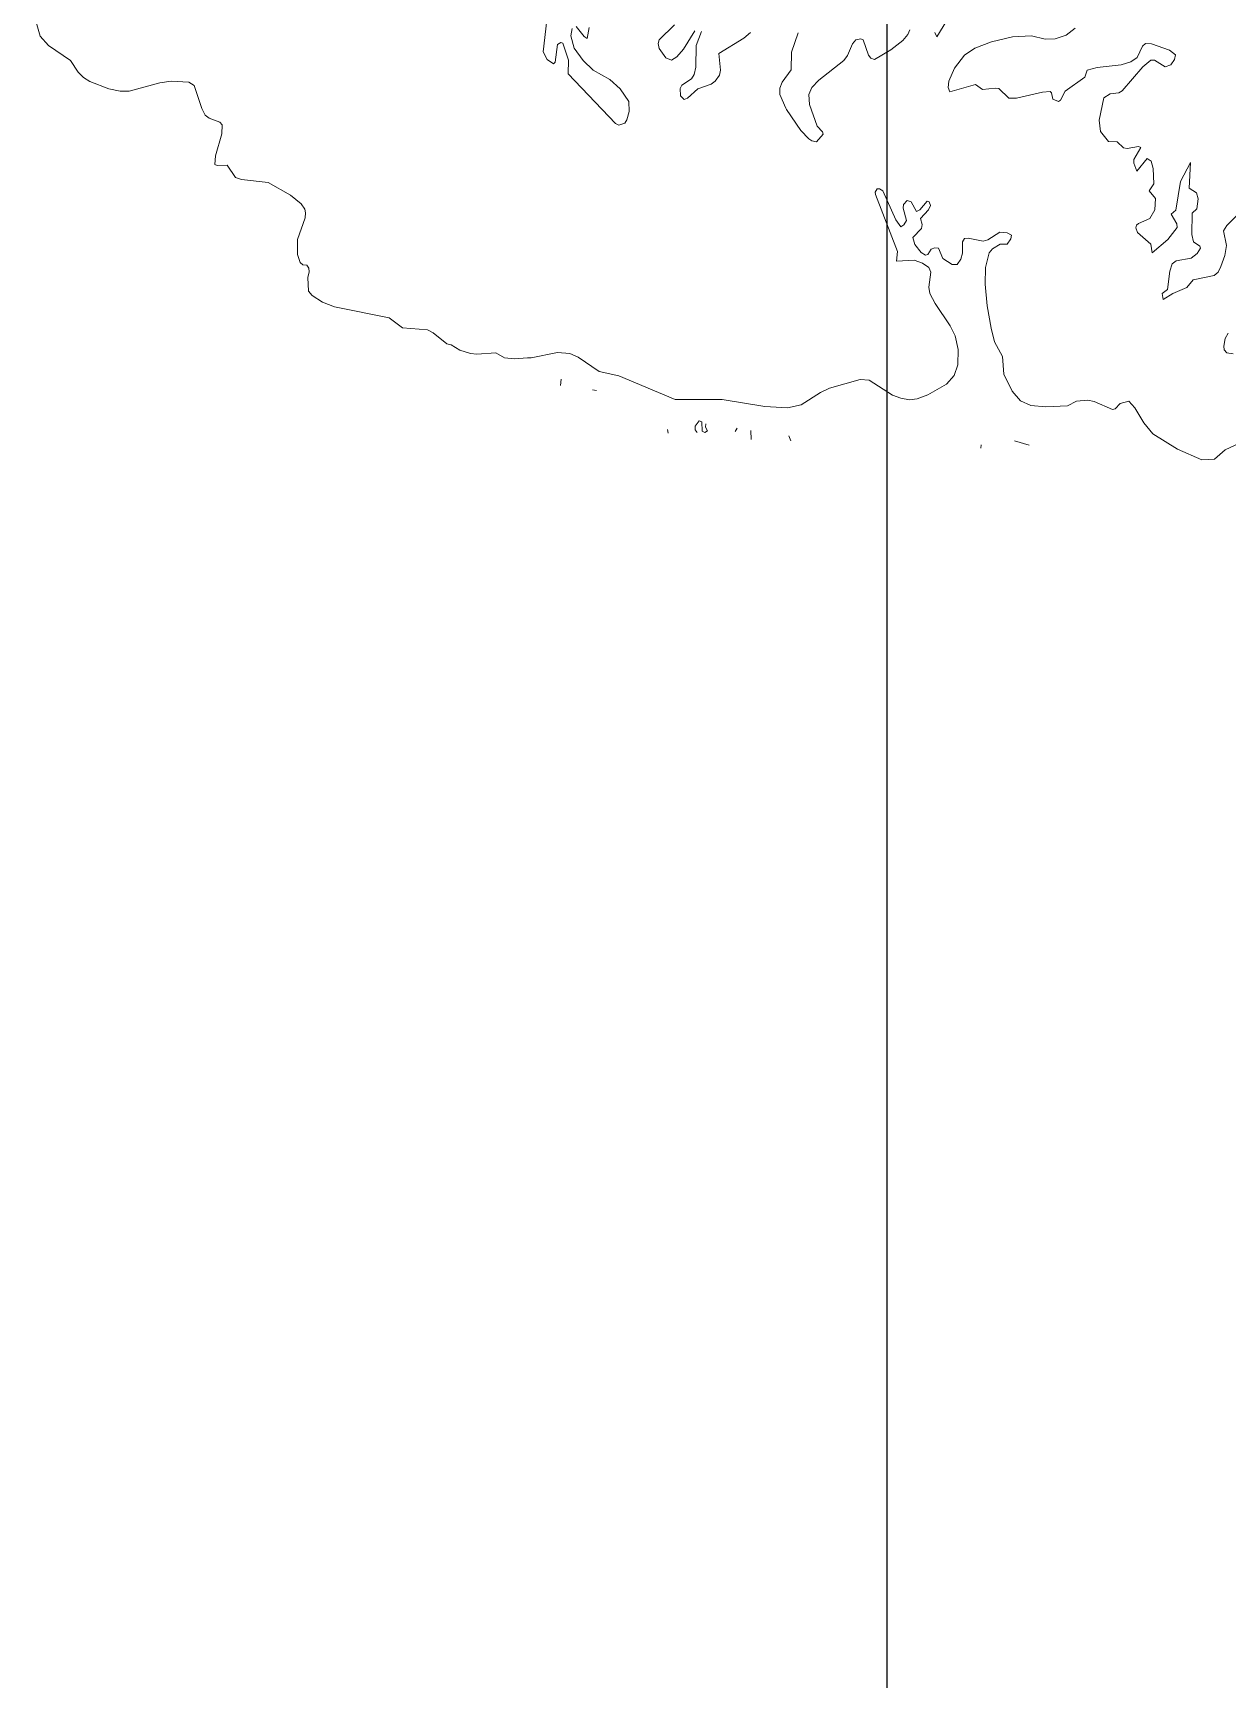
# Model space of a CAD drawing. Header units: feet. Extents: x -72 to 1107026, y -16 to 8357890.
# Drawn here: x 702662 to 726129, y 8148666 to 8180995 of the extents above; entities that cross this region are included whole.
import ezdxf

# ---------------------------------------------------------------- set-up
doc = ezdxf.new("R2010")
doc.units = ezdxf.units.FT
doc.header["$LTSCALE"] = 10
doc.header["$MEASUREMENT"] = 0
doc.layers.get('0').update_dxf_attribs({"linetype": 'CONTINUOUS'})
doc.layers.add('CURVAS_PERU_500_PSAD-18', color=23, linetype='CONTINUOUS', lineweight=5)

msp = doc.modelspace()

# ---------------------------------------------------------------- linework, layer by layer
at = {"color": 1}
msp.add_lwpolyline([(842429, 8122447), (719447, 8122447), (719447, 8280092), (842429, 8280092)], close=True, dxfattribs=at)
msp.add_lwpolyline([(842429, 8122447), (719447, 8122447), (719447, 8280092), (842429, 8280092)], close=True, dxfattribs=at)
at = {"layer": 'CURVAS_PERU_500_PSAD-18'}
for points in [[(702662, 8181437), (702803, 8180933), (702968, 8180747), (703401, 8180452), (703550, 8180222), (703656, 8180116), (703784, 8180039), (704157, 8179895), (704377, 8179848), (704552, 8179851), (705155, 8180012), (705377, 8180047), (705725, 8180027), (705830, 8179962), (705979, 8179512), (706045, 8179378), (706125, 8179319), (706336, 8179243), (706384, 8179188), (706378, 8179014), (706252, 8178582), (706238, 8178409), (706283, 8178392), (706481, 8178400), (706645, 8178157), (706763, 8178117), (707286, 8178054), (707721, 8177809), (707932, 8177635), (708003, 8177532), (708022, 8177460), (708012, 8177361), (707863, 8176937), (707859, 8176644), (707915, 8176489), (707968, 8176441), (708047, 8176436), (708086, 8176373), (708092, 8176302), (708063, 8176192), (708079, 8175925), (708151, 8175840), (708356, 8175705), (708589, 8175617), (709666, 8175397), (709923, 8175204), (710419, 8175164), (710529, 8175106), (710795, 8174892), (710884, 8174868), (711049, 8174767), (711263, 8174698), (711387, 8174686), (711760, 8174712), (711931, 8174611), (712129, 8174593), (712380, 8174611)], [(720385, 8181003), (720426, 8180921), (720725, 8181411)], [(712761, 8181242), (712687, 8180622), (712766, 8180471), (712890, 8180390), (712923, 8180422), (712974, 8180768), (713035, 8180809), (713078, 8180793), (713187, 8180461), (713182, 8180194), (714110, 8179213), (714176, 8179181), (714291, 8179225), (714334, 8179285), (714381, 8179453), (714373, 8179651), (714201, 8179894), (713999, 8180080), (713674, 8180266), (713472, 8180451), (713300, 8180696), (713233, 8180935), (713257, 8181083)], [(713340, 8181122), (713494, 8180925), (713554, 8180884), (713596, 8181102)], [(715269, 8181154), (714968, 8180861), (714952, 8180788), (714969, 8180691), (715098, 8180507), (715208, 8180461), (715313, 8180527), (715447, 8180675), (715667, 8181038)], [(723146, 8181086), (722967, 8180951), (722753, 8180881), (722556, 8180874), (722288, 8180937), (721914, 8180918), (721501, 8180819), (721174, 8180696), (720967, 8180558), (720769, 8180301), (720664, 8180048), (720650, 8179924), (720683, 8179836), (721183, 8179980), (721325, 8179882), (721572, 8179913), (721646, 8179903), (721839, 8179712), (721988, 8179716), (722500, 8179834), (722649, 8179847), (722681, 8179815), (722706, 8179693), (722818, 8179646), (722857, 8179674), (722948, 8179850), (723333, 8180126), (723381, 8180266), (723574, 8180315), (724045, 8180371), (724236, 8180428), (724360, 8180512), (724468, 8180736), (724523, 8180786), (724646, 8180779), (724999, 8180653), (725117, 8180566), (725097, 8180470), (725025, 8180368), (724911, 8180328), (724700, 8180460), (724629, 8180459), (724475, 8180332), (724067, 8179859), (724004, 8179820), (723831, 8179797), (723706, 8179720), (723612, 8179281), (723644, 8179061), (723796, 8178865), (723966, 8178855), (724093, 8178735), (724166, 8178725), (724388, 8178762), (724432, 8178746), (724297, 8178509), (724299, 8178435), (724352, 8178277), (724555, 8178528), (724635, 8178476), (724675, 8178332), (724692, 8178033), (724596, 8177891), (724723, 8177744), (724709, 8177522), (724613, 8177349), (724385, 8177250), (724347, 8177217), (724335, 8177169), (724370, 8177078), (724628, 8176843), (724657, 8176679), (724963, 8176936), (725145, 8177173), (725139, 8177245), (725027, 8177437), (725120, 8177517), (725216, 8178076), (725411, 8178449), (725384, 8177943), (725529, 8177853), (725562, 8177736), (725534, 8177538), (725441, 8177458), (725434, 8177034), (725470, 8176890), (725596, 8176810), (725608, 8176766), (725539, 8176663), (725423, 8176569), (725129, 8176518), (725051, 8176460), (725002, 8176319), (724955, 8175957), (724852, 8175876), (724873, 8175761), (725065, 8175875), (725337, 8175995), (725463, 8176148), (725877, 8176232), (725951, 8176298), (726009, 8176409), (726082, 8176621), (726119, 8176818), (726061, 8177108), (726126, 8177214), (726323, 8177406)], [(715800, 8181023), (715699, 8180746), (715686, 8180322), (715659, 8180175), (715602, 8180095), (715416, 8179970), (715379, 8179906), (715388, 8179758), (715457, 8179689), (715525, 8179712), (715729, 8179896), (715988, 8179986), (716068, 8180045), (716157, 8180164), (716172, 8180262), (716141, 8180592), (716630, 8180894), (716766, 8181004)], [(717697, 8180995), (717569, 8180618), (717560, 8180270), (717383, 8180030), (717342, 8179913), (717341, 8179788), (717458, 8179520)], [(717458, 8179520), (717470, 8179492), (717755, 8179081), (717908, 8178916), (717969, 8178874), (718060, 8178857), (718190, 8179006), (718175, 8179052), (718074, 8179162), (717926, 8179587), (717911, 8179785), (717970, 8179921), (718107, 8180066), (718599, 8180450), (718669, 8180553), (718771, 8180781), (718834, 8180857), (718930, 8180881), (718975, 8180862), (719082, 8180557), (719130, 8180501), (719199, 8180474), (719524, 8180661), (719759, 8180846), (719855, 8180961), (719893, 8181053)], [(712380, 8174611), (712453, 8174616), (712968, 8174717), (713216, 8174701), (713374, 8174626), (713788, 8174347), (714177, 8174259), (715281, 8173795), (716205, 8173796), (717043, 8173655), (717492, 8173632), (717759, 8173693), (718139, 8173933), (718319, 8174018), (718920, 8174188), (719093, 8174177), (719553, 8173879), (719717, 8173819), (719890, 8173792), (720038, 8173808), (720249, 8173886), (720617, 8174096), (720765, 8174264), (720835, 8174477), (720845, 8174776), (720785, 8175043), (720684, 8175244), (720392, 8175680), (720287, 8175879), (720266, 8176002), (720309, 8176298), (720267, 8176387), (720146, 8176474), (719982, 8176532), (719635, 8176511), (719649, 8176702), (719217, 8177821), (719214, 8177870), (719251, 8177934), (719300, 8177936), (719362, 8177895), (719618, 8177325), (719716, 8177185), (719779, 8177224), (719826, 8177310), (719766, 8177551), (719769, 8177625), (719841, 8177704), (719920, 8177680), (720025, 8177486), (720088, 8177522), (720233, 8177692), (720275, 8177677), (720302, 8177608), (720260, 8177519), (720107, 8177352), (720134, 8177230), (720123, 8177157), (719951, 8176979), (719994, 8176840), (720118, 8176683), (720202, 8176630), (720246, 8176646), (720313, 8176750), (720383, 8176775), (720457, 8176770), (720540, 8176566), (720728, 8176446), (720824, 8176449), (720896, 8176550), (720930, 8176670), (720931, 8176894), (720969, 8176955), (721043, 8176962), (721336, 8176903), (721430, 8176934), (721661, 8177080), (721810, 8177071), (721894, 8177022), (721880, 8176950), (721809, 8176848), (721667, 8176843), (721517, 8176752), (721455, 8176675), (721384, 8176385), (721375, 8176060), (721417, 8175637), (721494, 8175194), (721558, 8174927), (721714, 8174643), (721741, 8174295), (721908, 8173960), (722068, 8173769), (722270, 8173676), (722568, 8173649), (722993, 8173671), (723169, 8173762), (723392, 8173782), (723514, 8173754), (723880, 8173598), (723927, 8173610), (724028, 8173719), (724195, 8173761), (724313, 8173634), (724494, 8173335), (724668, 8173123), (725153, 8172817), (725635, 8172610), (725883, 8172627), (726092, 8172805), (726498, 8172997)], [(726148, 8175101), (726091, 8174991), (726065, 8174844), (726073, 8174770), (726124, 8174715), (726246, 8174694)], [(713045, 8174194), (713031, 8174073)], [(713740, 8173973), (713661, 8173988)], [(715884, 8173316), (715880, 8173254), (715917, 8173180), (715867, 8173150), (715811, 8173175), (715804, 8173356), (715755, 8173374), (715674, 8173273), (715677, 8173202), (715718, 8173145)], [(715130, 8173204), (715144, 8173132)], [(716460, 8173164), (716500, 8173235)], [(716771, 8173187), (716779, 8173010)], [(717516, 8173083), (717553, 8172981)], [(721298, 8172903), (721287, 8172843)], [(722239, 8172899), (721948, 8172987)]]:
    msp.add_lwpolyline(points, dxfattribs=at)

doc.saveas('drawing.dxf')
